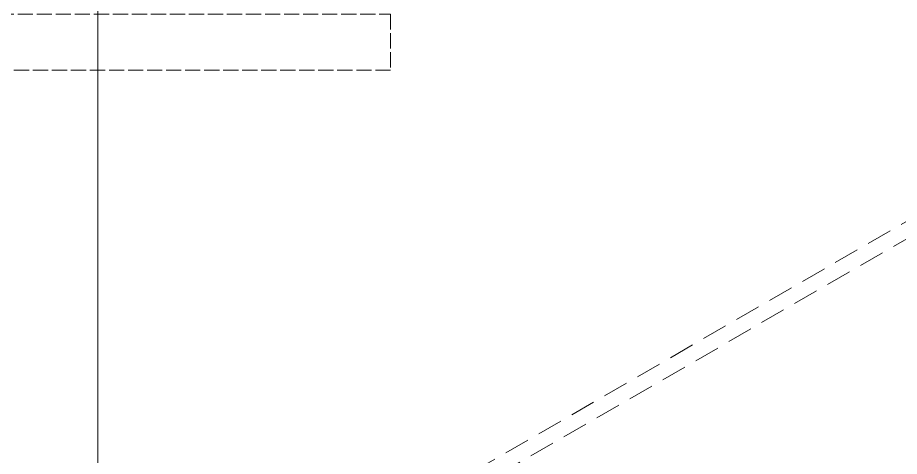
# Model space of a CAD drawing. Header units: inches. Extents: x 258415 to 640093, y 441672 to 945769.
# Drawn here: x 328210 to 328905, y 469653 to 469998 of the extents above; entities that cross this region are included whole.
import ezdxf

# ---------------------------------------------------------------- set-up
doc = ezdxf.new("R2010")
doc.units = ezdxf.units.IN
doc.header["$MEASUREMENT"] = 0
doc.linetypes.add('ACAD_ISO02W100', pattern=[15, 12, -3])
doc.linetypes.add('XREF-V-AXIS$0$DASHED', pattern=[0.75, 0.5, -0.25])
doc.layers.add('CQ Marble', color=6, linetype='Continuous', lineweight=0)
doc.layers.add('Glass', color=4, linetype='Continuous', lineweight=0)
for name, color, linetype in [('CQ SPOT DETAIL DIMENSION', 9, 'Continuous'), ('CQ Wood plan', 23, 'Continuous'), ('grab bar', 7, 'Continuous')]:
    doc.layers.add(name, color=color, linetype=linetype)

# ---------------------------------------------------------------- blocks, each defined once
blk = doc.blocks.new('ff-12 glass door')
at = {"layer": 'Glass', "color": 8, "linetype": 'XREF-V-AXIS$0$DASHED', "ltscale": 40, "elevation": 0}
blk.add_lwpolyline([(309810.35, 469580.49), (310413.11, 469928.49), (310419.11, 469918.1), (309816.35, 469570.1)], close=True, dxfattribs=at)
blk = doc.blocks.new('FF12 MARBLE FLOOR CALACATA')
at = {"layer": 'CQ Marble'}
blk.add_line((349342.57, 469644.09, 0), (349342.57, 471084.09, 0), dxfattribs=at)
blk = doc.blocks.new('FF12 door top')
at = {"layer": 'CQ Wood plan', "linetype": 'ACAD_ISO02W100', "lineweight": 0, "elevation": 0}
blk.add_lwpolyline([(342818.33, 459275.48), (342818.33, 458411.48), (342774.33, 458411.48), (342774.33, 459275.48)], close=True, dxfattribs=at)
blk = doc.blocks.new('FF12 french door plan')
at = {"layer": 'CQ SPOT DETAIL DIMENSION'}
blk.add_blockref('FF12 door top', (10652.49, -617.72, 0), dxfattribs=at)

msp = doc.modelspace()

# ---------------------------------------------------------------- block references
at = {"layer": 'CQ SPOT DETAIL DIMENSION'}
msp.add_blockref('FF12 MARBLE FLOOR CALACATA', (-21069.547, 0), dxfattribs=at)
at = {"layer": 'CQ SPOT DETAIL DIMENSION', "rotation": 90}
msp.add_blockref('FF12 french door plan', (786297.672, 116530.275, 0), dxfattribs=at)
at = {"layer": 'grab bar'}
msp.add_blockref('ff-12 glass door', (18654.478, 0), dxfattribs=at)

doc.saveas('drawing.dxf')
